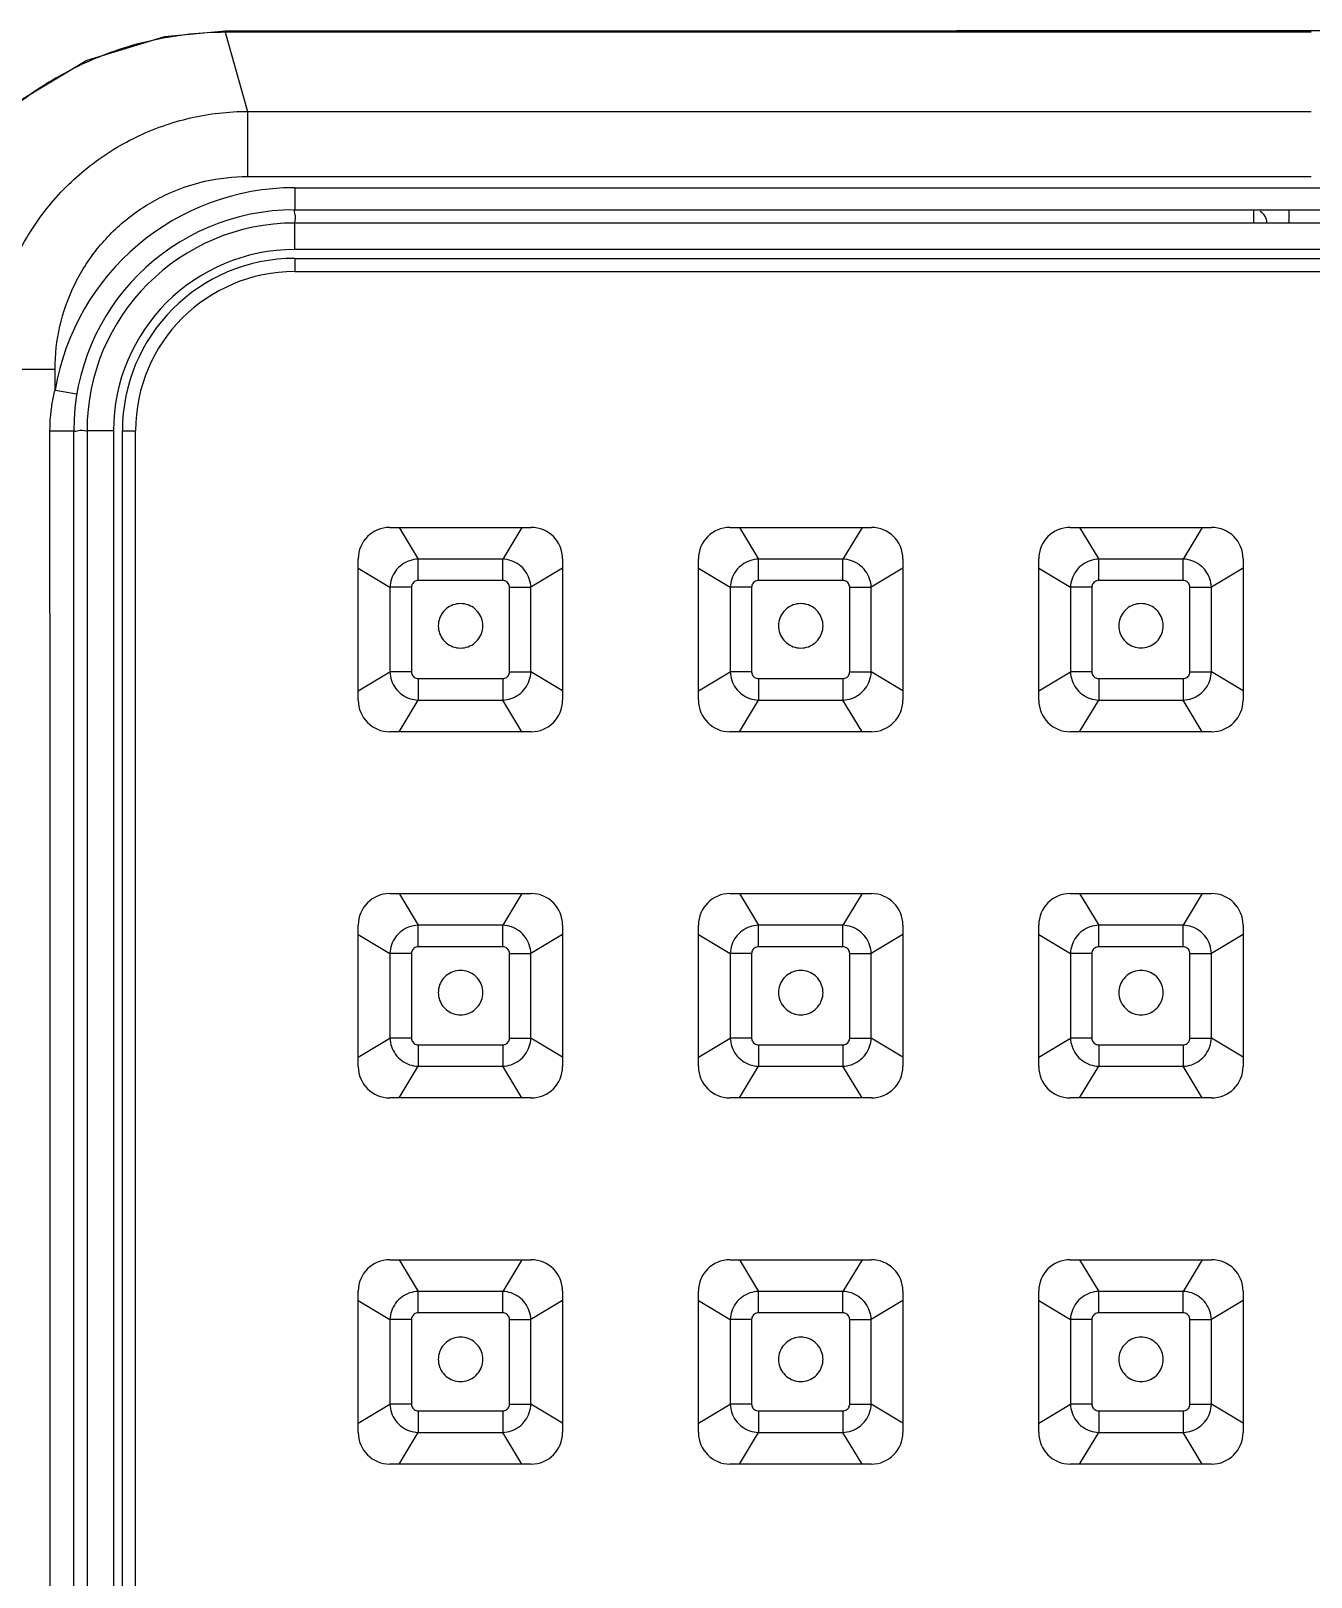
# Model space of a CAD drawing. Extents: x -7765 to -7345, y -606 to -12.
# Drawn here: x -7599.65 to -7593.85, y -327.5 to -320.51 of the extents above; entities that cross this region are included whole.
import ezdxf

# ---------------------------------------------------------------- set-up
doc = ezdxf.new("R2010")
doc.units = 0
doc.header["$LTSCALE"] = 7
doc.header["$MEASUREMENT"] = 0
doc.layers.get('0').update_dxf_attribs({"color": 2, "linetype": 'CONTINUOUS'})

msp = doc.modelspace()

# ---------------------------------------------------------------- linework, layer by layer
at = {"color": 7, "linetype": 'Continuous'}
for p, q in [((-7595.4568, -320.5059), (-7598.7671, -320.5071)), ((-7598.7669, -320.5121), (-7598.7671, -320.5071)), ((-7598.7669, -320.5121), (-7598.6646, -320.87)), ((-7592.24, -320.5059), (-7595.4568, -320.5059)), ((-7598.6646, -320.87), (-7598.6646, -321.1649)), ((-7598.4517, -321.2154), (-7598.4517, -321.3154)), ((-7598.4517, -321.2154), (-7589.2517, -321.2154)), ((-7598.4517, -321.3154), (-7589.2517, -321.3154)), ((-7594.1117, -321.3154), (-7594.1117, -321.3754)), ((-7593.9517, -321.3154), (-7593.9517, -321.3754)), ((-7598.4517, -321.4954), (-7598.4517, -321.3754)), ((-7589.2517, -321.3754), (-7598.4517, -321.3754)), ((-7589.2517, -321.4954), (-7598.4517, -321.4954)), ((-7598.4517, -321.5354), (-7598.4517, -321.5954)), ((-7598.4517, -321.5354), (-7589.2517, -321.5354)), ((-7598.4517, -321.5954), (-7589.2517, -321.5954)), ((-7599.8276, -322.0364), (-7599.5362, -322.0365)), ((-7599.5362, -322.1319), (-7599.4376, -322.1486)), ((-7599.5593, -322.3154), (-7599.4517, -322.3154)), ((-7599.4517, -335.7154), (-7599.4517, -322.3154)), ((-7599.3917, -322.3154), (-7599.3917, -335.7154)), ((-7599.2717, -322.3154), (-7599.3917, -322.3154)), ((-7599.2717, -322.3154), (-7599.2717, -335.7154)), ((-7599.2317, -335.7154), (-7599.2317, -322.3154)), ((-7599.2317, -322.3154), (-7599.1717, -322.3154)), ((-7599.1717, -335.7154), (-7599.1717, -322.3154))]:
    msp.add_line(p, q, dxfattribs=at)
at = {"linetype": 'Continuous'}
for p, q in [((-7598.0217, -322.7529), (-7597.3817, -322.7529)), ((-7597.9792, -322.7529), (-7597.893, -322.8965)), ((-7597.4241, -322.7529), (-7597.5103, -322.8965)), ((-7596.4817, -322.7529), (-7595.8417, -322.7529)), ((-7596.4392, -322.7529), (-7596.353, -322.8965)), ((-7595.8841, -322.7529), (-7595.9703, -322.8965)), ((-7594.9417, -322.7529), (-7594.3017, -322.7529)), ((-7594.8992, -322.7529), (-7594.813, -322.8965)), ((-7594.3441, -322.7529), (-7594.4303, -322.8965)), ((-7598.1642, -323.5354), (-7598.1642, -322.8954)), ((-7598.1642, -322.9379), (-7598.0206, -323.0241)), ((-7597.893, -322.9935), (-7597.893, -322.8965)), ((-7597.5103, -322.8965), (-7597.893, -322.8965)), ((-7597.5103, -322.9935), (-7597.5103, -322.8965)), ((-7597.2391, -322.9379), (-7597.3827, -323.0241)), ((-7597.2391, -322.8954), (-7597.2391, -323.5354)), ((-7596.6242, -323.5354), (-7596.6242, -322.8954)), ((-7596.6242, -322.9379), (-7596.4806, -323.0241)), ((-7595.9703, -322.8965), (-7596.353, -322.8965)), ((-7596.353, -322.9935), (-7596.353, -322.8965)), ((-7595.9703, -322.9935), (-7595.9703, -322.8965)), ((-7595.6991, -322.9379), (-7595.8427, -323.0241)), ((-7595.6991, -322.8954), (-7595.6991, -323.5354)), ((-7595.0842, -323.5354), (-7595.0842, -322.8954)), ((-7595.0842, -322.9379), (-7594.9406, -323.0241)), ((-7594.4303, -322.8965), (-7594.813, -322.8965)), ((-7594.813, -322.9935), (-7594.813, -322.8965)), ((-7594.4303, -322.9935), (-7594.4303, -322.8965)), ((-7594.1591, -322.9379), (-7594.3027, -323.0241)), ((-7594.1591, -322.8954), (-7594.1591, -323.5354)), ((-7597.5103, -322.9935), (-7597.893, -322.9935)), ((-7595.9703, -322.9935), (-7596.353, -322.9935)), ((-7594.4303, -322.9935), (-7594.813, -322.9935)), ((-7598.0206, -323.0241), (-7598.0206, -323.4068)), ((-7597.9236, -323.0241), (-7598.0206, -323.0241)), ((-7597.9236, -323.0241), (-7597.9236, -323.4068)), ((-7597.4797, -323.4068), (-7597.4797, -323.0241)), ((-7597.4797, -323.0241), (-7597.3827, -323.0241)), ((-7597.3827, -323.4068), (-7597.3827, -323.0241)), ((-7596.4806, -323.0241), (-7596.4806, -323.4068)), ((-7596.3836, -323.0241), (-7596.4806, -323.0241)), ((-7596.3836, -323.0241), (-7596.3836, -323.4068)), ((-7595.9397, -323.4068), (-7595.9397, -323.0241)), ((-7595.9397, -323.0241), (-7595.8427, -323.0241)), ((-7595.8427, -323.4068), (-7595.8427, -323.0241)), ((-7594.9406, -323.0241), (-7594.9406, -323.4068)), ((-7594.8436, -323.0241), (-7594.9406, -323.0241)), ((-7594.8436, -323.0241), (-7594.8436, -323.4068)), ((-7594.3997, -323.4068), (-7594.3997, -323.0241)), ((-7594.3997, -323.0241), (-7594.3027, -323.0241)), ((-7594.3027, -323.4068), (-7594.3027, -323.0241)), ((-7598.1642, -323.4929), (-7598.0206, -323.4068)), ((-7597.9236, -323.4068), (-7598.0206, -323.4068)), ((-7597.4797, -323.4068), (-7597.3827, -323.4068)), ((-7597.2391, -323.4929), (-7597.3827, -323.4068)), ((-7596.6242, -323.4929), (-7596.4806, -323.4068)), ((-7596.3836, -323.4068), (-7596.4806, -323.4068)), ((-7595.9397, -323.4068), (-7595.8427, -323.4068)), ((-7595.6991, -323.4929), (-7595.8427, -323.4068)), ((-7595.0842, -323.4929), (-7594.9406, -323.4068)), ((-7594.8436, -323.4068), (-7594.9406, -323.4068)), ((-7594.3997, -323.4068), (-7594.3027, -323.4068)), ((-7594.1591, -323.4929), (-7594.3027, -323.4068)), ((-7597.893, -323.4374), (-7597.893, -323.5344)), ((-7597.893, -323.4374), (-7597.5103, -323.4374)), ((-7597.5103, -323.4374), (-7597.5103, -323.5344)), ((-7596.353, -323.4374), (-7596.353, -323.5344)), ((-7596.353, -323.4374), (-7595.9703, -323.4374)), ((-7595.9703, -323.4374), (-7595.9703, -323.5344)), ((-7594.813, -323.4374), (-7594.4303, -323.4374)), ((-7594.813, -323.4374), (-7594.813, -323.5344)), ((-7594.4303, -323.4374), (-7594.4303, -323.5344)), ((-7597.9792, -323.6779), (-7597.893, -323.5344)), ((-7597.893, -323.5344), (-7597.5103, -323.5344)), ((-7597.4241, -323.6779), (-7597.5103, -323.5344)), ((-7596.4392, -323.6779), (-7596.353, -323.5344)), ((-7596.353, -323.5344), (-7595.9703, -323.5344)), ((-7595.8841, -323.6779), (-7595.9703, -323.5344)), ((-7594.8992, -323.6779), (-7594.813, -323.5344)), ((-7594.813, -323.5344), (-7594.4303, -323.5344)), ((-7594.3441, -323.6779), (-7594.4303, -323.5344)), ((-7597.3817, -323.6779), (-7598.0217, -323.6779)), ((-7595.8417, -323.6779), (-7596.4817, -323.6779)), ((-7594.3017, -323.6779), (-7594.9417, -323.6779)), ((-7598.0217, -324.4101), (-7597.3817, -324.4101)), ((-7597.9792, -324.4101), (-7597.893, -324.5536)), ((-7597.4241, -324.4101), (-7597.5103, -324.5536)), ((-7596.4817, -324.4101), (-7595.8417, -324.4101)), ((-7596.4392, -324.4101), (-7596.353, -324.5536)), ((-7595.8841, -324.4101), (-7595.9703, -324.5536)), ((-7594.9417, -324.4101), (-7594.3017, -324.4101)), ((-7594.8992, -324.4101), (-7594.813, -324.5536)), ((-7594.3441, -324.4101), (-7594.4303, -324.5536)), ((-7598.1642, -325.1926), (-7598.1642, -324.5526)), ((-7597.2391, -324.5526), (-7597.2391, -325.1926)), ((-7596.6242, -325.1926), (-7596.6242, -324.5526)), ((-7595.6991, -324.5526), (-7595.6991, -325.1926)), ((-7595.0842, -325.1926), (-7595.0842, -324.5526)), ((-7594.1591, -324.5526), (-7594.1591, -325.1926)), ((-7598.1642, -324.5951), (-7598.0206, -324.6812)), ((-7597.893, -324.6506), (-7597.893, -324.5536)), ((-7597.5103, -324.5536), (-7597.893, -324.5536)), ((-7597.5103, -324.6506), (-7597.5103, -324.5536)), ((-7597.2391, -324.5951), (-7597.3827, -324.6812)), ((-7596.6242, -324.5951), (-7596.4806, -324.6812)), ((-7595.9703, -324.5536), (-7596.353, -324.5536)), ((-7596.353, -324.6506), (-7596.353, -324.5536)), ((-7595.9703, -324.6506), (-7595.9703, -324.5536)), ((-7595.6991, -324.5951), (-7595.8427, -324.6812)), ((-7595.0842, -324.5951), (-7594.9406, -324.6812)), ((-7594.4303, -324.5536), (-7594.813, -324.5536)), ((-7594.813, -324.6506), (-7594.813, -324.5536)), ((-7594.4303, -324.6506), (-7594.4303, -324.5536)), ((-7594.1591, -324.5951), (-7594.3027, -324.6812)), ((-7597.9236, -324.6812), (-7598.0206, -324.6812)), ((-7598.0206, -324.6812), (-7598.0206, -325.0639)), ((-7597.9236, -324.6812), (-7597.9236, -325.0639)), ((-7597.5103, -324.6506), (-7597.893, -324.6506)), ((-7597.4797, -324.6812), (-7597.3827, -324.6812)), ((-7597.4797, -325.0639), (-7597.4797, -324.6812)), ((-7597.3827, -325.0639), (-7597.3827, -324.6812)), ((-7596.3836, -324.6812), (-7596.4806, -324.6812)), ((-7596.4806, -324.6812), (-7596.4806, -325.0639)), ((-7596.3836, -324.6812), (-7596.3836, -325.0639)), ((-7595.9703, -324.6506), (-7596.353, -324.6506)), ((-7595.9397, -324.6812), (-7595.8427, -324.6812)), ((-7595.9397, -325.0639), (-7595.9397, -324.6812)), ((-7595.8427, -325.0639), (-7595.8427, -324.6812)), ((-7594.8436, -324.6812), (-7594.9406, -324.6812)), ((-7594.9406, -324.6812), (-7594.9406, -325.0639)), ((-7594.8436, -324.6812), (-7594.8436, -325.0639)), ((-7594.4303, -324.6506), (-7594.813, -324.6506)), ((-7594.3997, -324.6812), (-7594.3027, -324.6812)), ((-7594.3997, -325.0639), (-7594.3997, -324.6812)), ((-7594.3027, -325.0639), (-7594.3027, -324.6812)), ((-7598.1642, -325.1501), (-7598.0206, -325.0639)), ((-7597.9236, -325.0639), (-7598.0206, -325.0639)), ((-7597.893, -325.0945), (-7597.893, -325.1915)), ((-7597.893, -325.0945), (-7597.5103, -325.0945)), ((-7597.5103, -325.0945), (-7597.5103, -325.1915)), ((-7597.4797, -325.0639), (-7597.3827, -325.0639)), ((-7597.2391, -325.1501), (-7597.3827, -325.0639)), ((-7596.6242, -325.1501), (-7596.4806, -325.0639)), ((-7596.3836, -325.0639), (-7596.4806, -325.0639)), ((-7596.353, -325.0945), (-7595.9703, -325.0945)), ((-7596.353, -325.0945), (-7596.353, -325.1915)), ((-7595.9703, -325.0945), (-7595.9703, -325.1915)), ((-7595.9397, -325.0639), (-7595.8427, -325.0639)), ((-7595.6991, -325.1501), (-7595.8427, -325.0639)), ((-7595.0842, -325.1501), (-7594.9406, -325.0639)), ((-7594.8436, -325.0639), (-7594.9406, -325.0639)), ((-7594.813, -325.0945), (-7594.813, -325.1915)), ((-7594.813, -325.0945), (-7594.4303, -325.0945)), ((-7594.4303, -325.0945), (-7594.4303, -325.1915)), ((-7594.3997, -325.0639), (-7594.3027, -325.0639)), ((-7594.1591, -325.1501), (-7594.3027, -325.0639)), ((-7597.9792, -325.3351), (-7597.893, -325.1915)), ((-7597.893, -325.1915), (-7597.5103, -325.1915)), ((-7597.4241, -325.3351), (-7597.5103, -325.1915)), ((-7596.4392, -325.3351), (-7596.353, -325.1915)), ((-7596.353, -325.1915), (-7595.9703, -325.1915)), ((-7595.8841, -325.3351), (-7595.9703, -325.1915)), ((-7594.8992, -325.3351), (-7594.813, -325.1915)), ((-7594.813, -325.1915), (-7594.4303, -325.1915)), ((-7594.3441, -325.3351), (-7594.4303, -325.1915)), ((-7597.3817, -325.3351), (-7598.0217, -325.3351)), ((-7595.8417, -325.3351), (-7596.4817, -325.3351)), ((-7594.3017, -325.3351), (-7594.9417, -325.3351)), ((-7598.0217, -326.0672), (-7597.3817, -326.0672)), ((-7597.9792, -326.0672), (-7597.893, -326.2108)), ((-7597.4241, -326.0672), (-7597.5103, -326.2108)), ((-7596.4817, -326.0672), (-7595.8417, -326.0672)), ((-7596.4392, -326.0672), (-7596.353, -326.2108)), ((-7595.8841, -326.0672), (-7595.9703, -326.2108)), ((-7594.9417, -326.0672), (-7594.3017, -326.0672)), ((-7594.8992, -326.0672), (-7594.813, -326.2108)), ((-7594.3441, -326.0672), (-7594.4303, -326.2108)), ((-7598.1642, -326.8497), (-7598.1642, -326.2097)), ((-7597.893, -326.3078), (-7597.893, -326.2108)), ((-7597.5103, -326.2108), (-7597.893, -326.2108)), ((-7597.5103, -326.3078), (-7597.5103, -326.2108)), ((-7597.2391, -326.2097), (-7597.2391, -326.8497)), ((-7596.6242, -326.8497), (-7596.6242, -326.2097)), ((-7595.9703, -326.2108), (-7596.353, -326.2108)), ((-7596.353, -326.3078), (-7596.353, -326.2108)), ((-7595.9703, -326.3078), (-7595.9703, -326.2108)), ((-7595.6991, -326.2097), (-7595.6991, -326.8497)), ((-7595.0842, -326.8497), (-7595.0842, -326.2097)), ((-7594.4303, -326.2108), (-7594.813, -326.2108)), ((-7594.813, -326.3078), (-7594.813, -326.2108)), ((-7594.4303, -326.3078), (-7594.4303, -326.2108)), ((-7594.1591, -326.2097), (-7594.1591, -326.8497)), ((-7598.1642, -326.2522), (-7598.0206, -326.3384)), ((-7597.2391, -326.2522), (-7597.3827, -326.3384)), ((-7596.6242, -326.2522), (-7596.4806, -326.3384)), ((-7595.6991, -326.2522), (-7595.8427, -326.3384)), ((-7595.0842, -326.2522), (-7594.9406, -326.3384)), ((-7594.1591, -326.2522), (-7594.3027, -326.3384)), ((-7598.0206, -326.3384), (-7598.0206, -326.7211)), ((-7597.9236, -326.3384), (-7598.0206, -326.3384)), ((-7597.9236, -326.3384), (-7597.9236, -326.7211)), ((-7597.5103, -326.3078), (-7597.893, -326.3078)), ((-7597.4797, -326.7211), (-7597.4797, -326.3384)), ((-7597.4797, -326.3384), (-7597.3827, -326.3384)), ((-7597.3827, -326.7211), (-7597.3827, -326.3384)), ((-7596.4806, -326.3384), (-7596.4806, -326.7211)), ((-7596.3836, -326.3384), (-7596.4806, -326.3384)), ((-7596.3836, -326.3384), (-7596.3836, -326.7211)), ((-7595.9703, -326.3078), (-7596.353, -326.3078)), ((-7595.9397, -326.7211), (-7595.9397, -326.3384)), ((-7595.9397, -326.3384), (-7595.8427, -326.3384)), ((-7595.8427, -326.7211), (-7595.8427, -326.3384)), ((-7594.9406, -326.3384), (-7594.9406, -326.7211)), ((-7594.8436, -326.3384), (-7594.9406, -326.3384)), ((-7594.8436, -326.3384), (-7594.8436, -326.7211)), ((-7594.4303, -326.3078), (-7594.813, -326.3078)), ((-7594.3997, -326.7211), (-7594.3997, -326.3384)), ((-7594.3997, -326.3384), (-7594.3027, -326.3384)), ((-7594.3027, -326.7211), (-7594.3027, -326.3384)), ((-7598.1642, -326.8072), (-7598.0206, -326.7211)), ((-7597.9236, -326.7211), (-7598.0206, -326.7211)), ((-7597.4797, -326.7211), (-7597.3827, -326.7211)), ((-7597.2391, -326.8072), (-7597.3827, -326.7211)), ((-7596.6242, -326.8072), (-7596.4806, -326.7211)), ((-7596.3836, -326.7211), (-7596.4806, -326.7211)), ((-7595.9397, -326.7211), (-7595.8427, -326.7211)), ((-7595.6991, -326.8072), (-7595.8427, -326.7211)), ((-7595.0842, -326.8072), (-7594.9406, -326.7211)), ((-7594.8436, -326.7211), (-7594.9406, -326.7211)), ((-7594.3997, -326.7211), (-7594.3027, -326.7211)), ((-7594.1591, -326.8072), (-7594.3027, -326.7211)), ((-7597.893, -326.7516), (-7597.893, -326.8487)), ((-7597.893, -326.7516), (-7597.5103, -326.7516)), ((-7597.5103, -326.7516), (-7597.5103, -326.8487)), ((-7596.353, -326.7516), (-7595.9703, -326.7516)), ((-7596.353, -326.7516), (-7596.353, -326.8487)), ((-7595.9703, -326.7516), (-7595.9703, -326.8487)), ((-7594.813, -326.7516), (-7594.4303, -326.7516)), ((-7594.813, -326.7516), (-7594.813, -326.8487)), ((-7594.4303, -326.7516), (-7594.4303, -326.8487)), ((-7597.9792, -326.9922), (-7597.893, -326.8487)), ((-7597.893, -326.8487), (-7597.5103, -326.8487)), ((-7597.4241, -326.9922), (-7597.5103, -326.8487)), ((-7596.4392, -326.9922), (-7596.353, -326.8487)), ((-7596.353, -326.8487), (-7595.9703, -326.8487)), ((-7595.8841, -326.9922), (-7595.9703, -326.8487)), ((-7594.8992, -326.9922), (-7594.813, -326.8487)), ((-7594.813, -326.8487), (-7594.4303, -326.8487)), ((-7594.3441, -326.9922), (-7594.4303, -326.8487)), ((-7597.3817, -326.9922), (-7598.0217, -326.9922)), ((-7595.8417, -326.9922), (-7596.4817, -326.9922)), ((-7594.3017, -326.9922), (-7594.9417, -326.9922))]:
    msp.add_line(p, q, dxfattribs=at)
at = {"color": 7, "linetype": 'Continuous'}
msp.add_lwpolyline([(-7598.7671, -320.507), (-7599.0412, -320.5322), (-7599.3921, -320.6403), (-7599.7107, -320.8317), (-7599.9754, -321.0949), (-7600.1683, -321.4129), (-7600.2784, -321.7637), (-7600.305, -322.0455)], dxfattribs=at)
for centre, radius, start, end in [((-7598.4517, -322.3154), 1.1, 90, 170.39729), ((-7598.4517, -322.3154), 1, 90, 179.99985), ((-7594.1117, -321.3754), 0.06, 0, 60), ((-7598.4517, -322.3154), 0.94, 90, 180), ((-7598.4517, -322.3154), 0.82, 90, 180), ((-7598.4517, -322.3154), 0.78, 90, 180), ((-7598.4517, -322.3154), 0.72, 90, 180)]:
    msp.add_arc(centre, radius, start, end, dxfattribs=at)
at = {"linetype": 'Continuous'}
for centre, start, end in [((-7598.0217, -322.8954), 90, 180), ((-7597.3817, -322.8954), 0, 90), ((-7596.4817, -322.8954), 90, 180), ((-7595.8417, -322.8954), 0, 90), ((-7594.9417, -322.8954), 90, 180), ((-7594.3017, -322.8954), 0, 90), ((-7598.0217, -323.5354), 180, 270), ((-7597.3817, -323.5354), 270, 0), ((-7596.4817, -323.5354), 180, 270), ((-7595.8417, -323.5354), 270, 0), ((-7594.9417, -323.5354), 180, 270), ((-7594.3017, -323.5354), 270, 0), ((-7598.0217, -324.5526), 90, 180), ((-7597.3817, -324.5526), 0, 90), ((-7596.4817, -324.5526), 90, 180), ((-7595.8417, -324.5526), 0, 90), ((-7594.9417, -324.5526), 90, 180), ((-7594.3017, -324.5526), 0, 90), ((-7598.0217, -325.1926), 180, 270), ((-7597.3817, -325.1926), 270, 0), ((-7596.4817, -325.1926), 180, 270), ((-7595.8417, -325.1926), 270, 0), ((-7594.9417, -325.1926), 180, 270), ((-7594.3017, -325.1926), 270, 0), ((-7598.0217, -326.2097), 90, 180), ((-7597.3817, -326.2097), 0, 90), ((-7596.4817, -326.2097), 90, 180), ((-7595.8417, -326.2097), 0, 90), ((-7594.9417, -326.2097), 90, 180), ((-7594.3017, -326.2097), 0, 90), ((-7598.0217, -326.8497), 180, 270), ((-7597.3817, -326.8497), 270, 0), ((-7596.4817, -326.8497), 180, 270), ((-7595.8417, -326.8497), 270, 0), ((-7594.9417, -326.8497), 180, 270), ((-7594.3017, -326.8497), 270, 0)]:
    msp.add_arc(centre, 0.1425, start, end, dxfattribs=at)
at = {"color": 7, "linetype": 'Continuous'}
for points, start_tangent, end_tangent in [([(-7598.7669, -320.5121), (-7599.0873, -320.547), (-7599.3994, -320.6505), (-7599.6576, -320.8006), (-7599.8195, -320.9344)], (-0.999997, -0.002363), (-0.725034, -0.688713)), ([(-7593.8517, -320.5108), (-7595.5196, -320.5109), (-7597.1577, -320.5114), (-7598.7669, -320.5121)], (-1, 0.000002), (-1, -0.000545)), ([(-7599.8276, -322.0364), (-7599.7983, -321.7768), (-7599.7123, -321.5308), (-7599.5738, -321.3099), (-7599.3898, -321.1254), (-7599.1694, -320.9864), (-7598.9239, -320.8998), (-7598.6646, -320.87)], (-0.000142, 1), (0.999997, 0.002358)), ([(-7598.6646, -320.87), (-7598.2217, -320.87), (-7597.7657, -320.87), (-7597.304, -320.87), (-7596.8427, -320.87), (-7596.3843, -320.87), (-7595.9287, -320.87), (-7595.4648, -320.87), (-7594.9756, -320.87), (-7594.4439, -320.87), (-7593.8517, -320.87)], (1, 0), (1, 0)), ([(-7599.5362, -322.0365), (-7599.5143, -321.8427), (-7599.4496, -321.658), (-7599.3455, -321.4926), (-7599.2071, -321.3544), (-7599.0418, -321.2509), (-7598.8577, -321.1866), (-7598.6646, -321.1649)], (0.000645, 1), (1, 0.000287)), ([(-7598.6646, -321.1649), (-7598.2217, -321.1649), (-7597.7657, -321.1649), (-7597.304, -321.1649), (-7596.8427, -321.1649), (-7596.3843, -321.1649), (-7595.9287, -321.1649), (-7595.4648, -321.1649), (-7594.9756, -321.1649), (-7594.4439, -321.1649), (-7593.8517, -321.1649)], (1, 0), (1, 0)), ([(-7598.4517, -321.3154), (-7598.4523, -321.3306), (-7598.4528, -321.3737), (-7598.453, -321.3755)], (-1, -0.000006), (-0.119851, -0.992792)), ([(-7599.5362, -322.1319), (-7599.5362, -322.0842), (-7599.5362, -322.0365)], (0.000333, 1), (0.000335, 1)), ([(-7599.5593, -322.3154), (-7599.5568, -322.2541), (-7599.549, -322.1926), (-7599.5362, -322.1319)], (-0.00053, 1), (0.246299, 0.969194)), ([(-7599.4516, -322.3154), (-7599.4367, -322.3156), (-7599.3942, -322.3157), (-7599.3917, -322.316)], (-0.000951, -1), (0.993372, -0.114944)), ([(-7599.5573, -335.7154), (-7599.558, -331.3727), (-7599.5587, -326.9061), (-7599.5593, -322.3154)], (-0.000174, 1), (-0.000154, 1))]:
    msp.add_spline(points, degree=3, dxfattribs=dict(at, start_tangent=start_tangent, end_tangent=end_tangent))
at = {"linetype": 'Continuous'}
for points, start_tangent, end_tangent in [([(-7597.893, -322.8965), (-7597.9316, -322.9035), (-7597.9668, -322.922), (-7597.9951, -322.9503), (-7598.0135, -322.9854), (-7598.0206, -323.0241)], (-0.99963, -0.027186), (-0.026957, -0.999637)), ([(-7597.3827, -323.0241), (-7597.3898, -322.9854), (-7597.4083, -322.9503), (-7597.4365, -322.922), (-7597.4717, -322.9035), (-7597.5103, -322.8965)], (-0.027186, 0.99963), (-0.999637, 0.026957)), ([(-7596.353, -322.8965), (-7596.3916, -322.9035), (-7596.4268, -322.922), (-7596.4551, -322.9503), (-7596.4735, -322.9854), (-7596.4806, -323.0241)], (-0.99963, -0.027186), (-0.026957, -0.999637)), ([(-7595.8427, -323.0241), (-7595.8498, -322.9854), (-7595.8683, -322.9503), (-7595.8965, -322.922), (-7595.9317, -322.9035), (-7595.9703, -322.8965)], (-0.027186, 0.99963), (-0.999637, 0.026957)), ([(-7594.813, -322.8965), (-7594.8516, -322.9035), (-7594.8868, -322.922), (-7594.9151, -322.9503), (-7594.9335, -322.9854), (-7594.9406, -323.0241)], (-0.99963, -0.027186), (-0.026957, -0.999637)), ([(-7594.3027, -323.0241), (-7594.3098, -322.9854), (-7594.3283, -322.9503), (-7594.3565, -322.922), (-7594.3917, -322.9035), (-7594.4303, -322.8965)], (-0.027186, 0.99963), (-0.999637, 0.026957)), ([(-7597.893, -322.9935), (-7597.902, -322.9949), (-7597.9107, -322.9993), (-7597.9177, -323.0063), (-7597.9221, -323.015), (-7597.9236, -323.0241)], (-1, -0.000016), (0.000439, -1)), ([(-7597.4797, -323.0241), (-7597.4812, -323.0151), (-7597.4856, -323.0064), (-7597.4926, -322.9994), (-7597.5012, -322.9949), (-7597.5103, -322.9935)], (-0.000016, 1), (-1, -0.000439)), ([(-7596.353, -322.9935), (-7596.362, -322.9949), (-7596.3707, -322.9993), (-7596.3777, -323.0063), (-7596.3821, -323.015), (-7596.3836, -323.0241)], (-1, -0.000016), (0.000439, -1)), ([(-7595.9397, -323.0241), (-7595.9412, -323.0151), (-7595.9456, -323.0064), (-7595.9526, -322.9994), (-7595.9612, -322.9949), (-7595.9703, -322.9935)], (-0.000016, 1), (-1, -0.000439)), ([(-7594.813, -322.9935), (-7594.822, -322.9949), (-7594.8307, -322.9993), (-7594.8377, -323.0063), (-7594.8421, -323.015), (-7594.8436, -323.0241)], (-1, -0.000016), (0.000439, -1)), ([(-7594.3997, -323.0241), (-7594.4012, -323.0151), (-7594.4056, -323.0064), (-7594.4126, -322.9994), (-7594.4212, -322.9949), (-7594.4303, -322.9935)], (-0.000016, 1), (-1, -0.000439)), ([(-7597.6002, -323.1983), (-7597.6062, -323.1639), (-7597.6237, -323.1337), (-7597.6506, -323.1112), (-7597.6835, -323.0992), (-7597.7186, -323.0992), (-7597.7515, -323.1112), (-7597.7783, -323.1337), (-7597.7958, -323.1639), (-7597.8019, -323.1983)], (0, 1), (0, -1)), ([(-7596.0606, -323.1983), (-7596.0667, -323.164), (-7596.0841, -323.1337), (-7596.1109, -323.1113), (-7596.1437, -323.0994), (-7596.1787, -323.0994), (-7596.2115, -323.1113), (-7596.2383, -323.1337), (-7596.2557, -323.164), (-7596.2618, -323.1983)], (0, 1), (0, -1)), ([(-7594.521, -323.1983), (-7594.527, -323.164), (-7594.5444, -323.1338), (-7594.5711, -323.1114), (-7594.6039, -323.0995), (-7594.6388, -323.0995), (-7594.6715, -323.1114), (-7594.6982, -323.1338), (-7594.7157, -323.164), (-7594.7217, -323.1983)], (0, 1), (0, -1)), ([(-7597.8019, -323.1983), (-7597.7958, -323.2327), (-7597.7783, -323.2629), (-7597.7515, -323.2854), (-7597.7186, -323.2974), (-7597.6835, -323.2974), (-7597.6506, -323.2854), (-7597.6237, -323.2629), (-7597.6062, -323.2327), (-7597.6002, -323.1983)], (0, -1), (0, 1)), ([(-7596.2618, -323.1983), (-7596.2557, -323.2326), (-7596.2383, -323.2628), (-7596.2115, -323.2853), (-7596.1787, -323.2972), (-7596.1437, -323.2972), (-7596.1109, -323.2853), (-7596.0841, -323.2628), (-7596.0667, -323.2326), (-7596.0606, -323.1983)], (0, -1), (0, 1)), ([(-7594.7217, -323.1983), (-7594.7157, -323.2326), (-7594.6982, -323.2627), (-7594.6715, -323.2851), (-7594.6388, -323.2971), (-7594.6039, -323.2971), (-7594.5711, -323.2851), (-7594.5444, -323.2627), (-7594.527, -323.2326), (-7594.521, -323.1983)], (0, -1), (0, 1)), ([(-7598.0206, -323.4068), (-7598.0135, -323.4454), (-7597.9951, -323.4806), (-7597.9668, -323.5088), (-7597.9316, -323.5273), (-7597.893, -323.5344)], (0.027186, -0.99963), (0.999637, -0.026957)), ([(-7597.9236, -323.4068), (-7597.9221, -323.4158), (-7597.9177, -323.4245), (-7597.9107, -323.4315), (-7597.9021, -323.4359), (-7597.893, -323.4374)], (0.000016, -1), (1, 0.000439)), ([(-7597.5103, -323.5344), (-7597.4717, -323.5273), (-7597.4365, -323.5088), (-7597.4083, -323.4806), (-7597.3898, -323.4454), (-7597.3827, -323.4068)], (0.99963, 0.027186), (0.026957, 0.999637)), ([(-7597.5103, -323.4374), (-7597.5013, -323.4359), (-7597.4926, -323.4315), (-7597.4856, -323.4245), (-7597.4812, -323.4158), (-7597.4797, -323.4068)], (1, 0.000016), (-0.000439, 1)), ([(-7596.4806, -323.4068), (-7596.4735, -323.4454), (-7596.4551, -323.4806), (-7596.4268, -323.5088), (-7596.3916, -323.5273), (-7596.353, -323.5344)], (0.027186, -0.99963), (0.999637, -0.026957)), ([(-7596.3836, -323.4068), (-7596.3821, -323.4158), (-7596.3777, -323.4245), (-7596.3707, -323.4315), (-7596.3621, -323.4359), (-7596.353, -323.4374)], (0.000016, -1), (1, 0.000439)), ([(-7595.9703, -323.5344), (-7595.9317, -323.5273), (-7595.8965, -323.5088), (-7595.8683, -323.4806), (-7595.8498, -323.4454), (-7595.8427, -323.4068)], (0.99963, 0.027186), (0.026957, 0.999637)), ([(-7595.9703, -323.4374), (-7595.9613, -323.4359), (-7595.9526, -323.4315), (-7595.9456, -323.4245), (-7595.9412, -323.4158), (-7595.9397, -323.4068)], (1, 0.000016), (-0.000439, 1)), ([(-7594.9406, -323.4068), (-7594.9335, -323.4454), (-7594.9151, -323.4806), (-7594.8868, -323.5088), (-7594.8516, -323.5273), (-7594.813, -323.5344)], (0.027186, -0.99963), (0.999637, -0.026957)), ([(-7594.8436, -323.4068), (-7594.8421, -323.4158), (-7594.8377, -323.4245), (-7594.8307, -323.4315), (-7594.8221, -323.4359), (-7594.813, -323.4374)], (0.000016, -1), (1, 0.000439)), ([(-7594.4303, -323.5344), (-7594.3917, -323.5273), (-7594.3565, -323.5088), (-7594.3283, -323.4806), (-7594.3098, -323.4454), (-7594.3027, -323.4068)], (0.99963, 0.027186), (0.026957, 0.999637)), ([(-7594.4303, -323.4374), (-7594.4213, -323.4359), (-7594.4126, -323.4315), (-7594.4056, -323.4245), (-7594.4012, -323.4158), (-7594.3997, -323.4068)], (1, 0.000016), (-0.000439, 1)), ([(-7597.893, -324.5536), (-7597.9316, -324.5607), (-7597.9668, -324.5792), (-7597.9951, -324.6074), (-7598.0135, -324.6426), (-7598.0206, -324.6812)], (-0.99963, -0.027186), (-0.026957, -0.999637)), ([(-7597.3827, -324.6812), (-7597.3898, -324.6426), (-7597.4083, -324.6074), (-7597.4365, -324.5792), (-7597.4717, -324.5607), (-7597.5103, -324.5536)], (-0.027186, 0.99963), (-0.999637, 0.026957)), ([(-7596.353, -324.5536), (-7596.3916, -324.5607), (-7596.4268, -324.5792), (-7596.4551, -324.6074), (-7596.4735, -324.6426), (-7596.4806, -324.6812)], (-0.99963, -0.027186), (-0.026957, -0.999637)), ([(-7595.8427, -324.6812), (-7595.8498, -324.6426), (-7595.8683, -324.6074), (-7595.8965, -324.5792), (-7595.9317, -324.5607), (-7595.9703, -324.5536)], (-0.027186, 0.99963), (-0.999637, 0.026957)), ([(-7594.813, -324.5536), (-7594.8516, -324.5607), (-7594.8868, -324.5792), (-7594.9151, -324.6074), (-7594.9335, -324.6426), (-7594.9406, -324.6812)], (-0.99963, -0.027186), (-0.026957, -0.999637)), ([(-7594.3027, -324.6812), (-7594.3098, -324.6426), (-7594.3283, -324.6074), (-7594.3565, -324.5792), (-7594.3917, -324.5607), (-7594.4303, -324.5536)], (-0.027186, 0.99963), (-0.999637, 0.026957)), ([(-7597.893, -324.6506), (-7597.902, -324.6521), (-7597.9107, -324.6565), (-7597.9177, -324.6635), (-7597.9221, -324.6722), (-7597.9236, -324.6812)], (-1, -0.000016), (0.000439, -1)), ([(-7597.4797, -324.6812), (-7597.4812, -324.6722), (-7597.4856, -324.6635), (-7597.4926, -324.6565), (-7597.5012, -324.6521), (-7597.5103, -324.6506)], (-0.000016, 1), (-1, -0.000439)), ([(-7596.353, -324.6506), (-7596.362, -324.6521), (-7596.3707, -324.6565), (-7596.3777, -324.6635), (-7596.3821, -324.6722), (-7596.3836, -324.6812)], (-1, -0.000016), (0.000439, -1)), ([(-7595.9397, -324.6812), (-7595.9412, -324.6722), (-7595.9456, -324.6635), (-7595.9526, -324.6565), (-7595.9612, -324.6521), (-7595.9703, -324.6506)], (-0.000016, 1), (-1, -0.000439)), ([(-7594.813, -324.6506), (-7594.822, -324.6521), (-7594.8307, -324.6565), (-7594.8377, -324.6635), (-7594.8421, -324.6722), (-7594.8436, -324.6812)], (-1, -0.000016), (0.000439, -1)), ([(-7594.3997, -324.6812), (-7594.4012, -324.6722), (-7594.4056, -324.6635), (-7594.4126, -324.6565), (-7594.4212, -324.6521), (-7594.4303, -324.6506)], (-0.000016, 1), (-1, -0.000439)), ([(-7597.6002, -324.8583), (-7597.6062, -324.8239), (-7597.6237, -324.7937), (-7597.6506, -324.7712), (-7597.6835, -324.7592), (-7597.7186, -324.7592), (-7597.7515, -324.7712), (-7597.7783, -324.7937), (-7597.7958, -324.8239), (-7597.8019, -324.8583)], (0, 1), (0, -1)), ([(-7596.0606, -324.8583), (-7596.0667, -324.824), (-7596.0841, -324.7937), (-7596.1109, -324.7713), (-7596.1437, -324.7594), (-7596.1787, -324.7594), (-7596.2115, -324.7713), (-7596.2383, -324.7937), (-7596.2557, -324.824), (-7596.2618, -324.8583)], (0, 1), (0, -1)), ([(-7594.521, -324.8583), (-7594.527, -324.824), (-7594.5444, -324.7938), (-7594.5711, -324.7714), (-7594.6039, -324.7595), (-7594.6388, -324.7595), (-7594.6715, -324.7714), (-7594.6982, -324.7938), (-7594.7157, -324.824), (-7594.7217, -324.8583)], (0, 1), (0, -1)), ([(-7597.8019, -324.8583), (-7597.7958, -324.8927), (-7597.7783, -324.9229), (-7597.7515, -324.9454), (-7597.7186, -324.9574), (-7597.6835, -324.9574), (-7597.6506, -324.9454), (-7597.6237, -324.9229), (-7597.6062, -324.8927), (-7597.6002, -324.8583)], (0, -1), (0, 1)), ([(-7596.2618, -324.8583), (-7596.2557, -324.8926), (-7596.2383, -324.9228), (-7596.2115, -324.9453), (-7596.1787, -324.9572), (-7596.1437, -324.9572), (-7596.1109, -324.9453), (-7596.0841, -324.9228), (-7596.0667, -324.8926), (-7596.0606, -324.8583)], (0, -1), (0, 1)), ([(-7594.7217, -324.8583), (-7594.7157, -324.8926), (-7594.6982, -324.9227), (-7594.6715, -324.9451), (-7594.6388, -324.9571), (-7594.6039, -324.9571), (-7594.5711, -324.9451), (-7594.5444, -324.9227), (-7594.527, -324.8926), (-7594.521, -324.8583)], (0, -1), (0, 1)), ([(-7598.0206, -325.0639), (-7598.0135, -325.1026), (-7597.9951, -325.1377), (-7597.9668, -325.166), (-7597.9316, -325.1845), (-7597.893, -325.1915)], (0.027186, -0.99963), (0.999637, -0.026957)), ([(-7597.9236, -325.0639), (-7597.9221, -325.0729), (-7597.9177, -325.0816), (-7597.9107, -325.0886), (-7597.9021, -325.0931), (-7597.893, -325.0945)], (0.000016, -1), (1, 0.000439)), ([(-7597.5103, -325.1915), (-7597.4717, -325.1845), (-7597.4365, -325.166), (-7597.4083, -325.1377), (-7597.3898, -325.1026), (-7597.3827, -325.0639)], (0.99963, 0.027186), (0.026957, 0.999637)), ([(-7597.5103, -325.0945), (-7597.5013, -325.0931), (-7597.4926, -325.0887), (-7597.4856, -325.0817), (-7597.4812, -325.073), (-7597.4797, -325.0639)], (1, 0.000016), (-0.000439, 1)), ([(-7596.4806, -325.0639), (-7596.4735, -325.1026), (-7596.4551, -325.1377), (-7596.4268, -325.166), (-7596.3916, -325.1845), (-7596.353, -325.1915)], (0.027186, -0.99963), (0.999637, -0.026957)), ([(-7596.3836, -325.0639), (-7596.3821, -325.0729), (-7596.3777, -325.0816), (-7596.3707, -325.0886), (-7596.3621, -325.0931), (-7596.353, -325.0945)], (0.000016, -1), (1, 0.000439)), ([(-7595.9703, -325.1915), (-7595.9317, -325.1845), (-7595.8965, -325.166), (-7595.8683, -325.1377), (-7595.8498, -325.1026), (-7595.8427, -325.0639)], (0.99963, 0.027186), (0.026957, 0.999637)), ([(-7595.9703, -325.0945), (-7595.9613, -325.0931), (-7595.9526, -325.0887), (-7595.9456, -325.0817), (-7595.9412, -325.073), (-7595.9397, -325.0639)], (1, 0.000016), (-0.000439, 1)), ([(-7594.9406, -325.0639), (-7594.9335, -325.1026), (-7594.9151, -325.1377), (-7594.8868, -325.166), (-7594.8516, -325.1845), (-7594.813, -325.1915)], (0.027186, -0.99963), (0.999637, -0.026957)), ([(-7594.8436, -325.0639), (-7594.8421, -325.0729), (-7594.8377, -325.0816), (-7594.8307, -325.0886), (-7594.8221, -325.0931), (-7594.813, -325.0945)], (0.000016, -1), (1, 0.000439)), ([(-7594.4303, -325.1915), (-7594.3917, -325.1845), (-7594.3565, -325.166), (-7594.3283, -325.1377), (-7594.3098, -325.1026), (-7594.3027, -325.0639)], (0.99963, 0.027186), (0.026957, 0.999637)), ([(-7594.4303, -325.0945), (-7594.4213, -325.0931), (-7594.4126, -325.0887), (-7594.4056, -325.0817), (-7594.4012, -325.073), (-7594.3997, -325.0639)], (1, 0.000016), (-0.000439, 1)), ([(-7597.893, -326.2108), (-7597.9316, -326.2178), (-7597.9668, -326.2363), (-7597.9951, -326.2645), (-7598.0135, -326.2997), (-7598.0206, -326.3384)], (-0.99963, -0.027186), (-0.026957, -0.999637)), ([(-7597.3827, -326.3384), (-7597.3898, -326.2997), (-7597.4083, -326.2646), (-7597.4365, -326.2363), (-7597.4717, -326.2178), (-7597.5103, -326.2108)], (-0.027186, 0.99963), (-0.999637, 0.026957)), ([(-7596.353, -326.2108), (-7596.3916, -326.2178), (-7596.4268, -326.2363), (-7596.4551, -326.2645), (-7596.4735, -326.2997), (-7596.4806, -326.3384)], (-0.99963, -0.027186), (-0.026957, -0.999637)), ([(-7595.8427, -326.3384), (-7595.8498, -326.2997), (-7595.8683, -326.2646), (-7595.8965, -326.2363), (-7595.9317, -326.2178), (-7595.9703, -326.2108)], (-0.027186, 0.99963), (-0.999637, 0.026957)), ([(-7594.813, -326.2108), (-7594.8516, -326.2178), (-7594.8868, -326.2363), (-7594.9151, -326.2645), (-7594.9335, -326.2997), (-7594.9406, -326.3384)], (-0.99963, -0.027186), (-0.026957, -0.999637)), ([(-7594.3027, -326.3384), (-7594.3098, -326.2997), (-7594.3283, -326.2646), (-7594.3565, -326.2363), (-7594.3917, -326.2178), (-7594.4303, -326.2108)], (-0.027186, 0.99963), (-0.999637, 0.026957)), ([(-7597.893, -326.3078), (-7597.902, -326.3092), (-7597.9107, -326.3136), (-7597.9177, -326.3206), (-7597.9221, -326.3293), (-7597.9236, -326.3384)], (-1, -0.000016), (0.000439, -1)), ([(-7597.4797, -326.3384), (-7597.4812, -326.3293), (-7597.4856, -326.3207), (-7597.4926, -326.3136), (-7597.5012, -326.3092), (-7597.5103, -326.3078)], (-0.000016, 1), (-1, -0.000439)), ([(-7596.353, -326.3078), (-7596.362, -326.3092), (-7596.3707, -326.3136), (-7596.3777, -326.3206), (-7596.3821, -326.3293), (-7596.3836, -326.3384)], (-1, -0.000016), (0.000439, -1)), ([(-7595.9397, -326.3384), (-7595.9412, -326.3293), (-7595.9456, -326.3207), (-7595.9526, -326.3136), (-7595.9612, -326.3092), (-7595.9703, -326.3078)], (-0.000016, 1), (-1, -0.000439)), ([(-7594.813, -326.3078), (-7594.822, -326.3092), (-7594.8307, -326.3136), (-7594.8377, -326.3206), (-7594.8421, -326.3293), (-7594.8436, -326.3384)], (-1, -0.000016), (0.000439, -1)), ([(-7594.3997, -326.3384), (-7594.4012, -326.3293), (-7594.4056, -326.3207), (-7594.4126, -326.3136), (-7594.4212, -326.3092), (-7594.4303, -326.3078)], (-0.000016, 1), (-1, -0.000439)), ([(-7597.6002, -326.5183), (-7597.6062, -326.4839), (-7597.6237, -326.4537), (-7597.6506, -326.4312), (-7597.6835, -326.4192), (-7597.7186, -326.4192), (-7597.7515, -326.4312), (-7597.7783, -326.4537), (-7597.7958, -326.4839), (-7597.8019, -326.5183)], (0, 1), (0, -1)), ([(-7596.0606, -326.5183), (-7596.0667, -326.484), (-7596.0841, -326.4537), (-7596.1109, -326.4313), (-7596.1437, -326.4194), (-7596.1787, -326.4194), (-7596.2115, -326.4313), (-7596.2383, -326.4537), (-7596.2557, -326.484), (-7596.2618, -326.5183)], (0, 1), (0, -1)), ([(-7594.521, -326.5183), (-7594.527, -326.484), (-7594.5444, -326.4538), (-7594.5711, -326.4314), (-7594.6039, -326.4195), (-7594.6388, -326.4195), (-7594.6715, -326.4314), (-7594.6982, -326.4538), (-7594.7157, -326.484), (-7594.7217, -326.5183)], (0, 1), (0, -1)), ([(-7597.8019, -326.5183), (-7597.7958, -326.5527), (-7597.7783, -326.5829), (-7597.7515, -326.6054), (-7597.7186, -326.6174), (-7597.6835, -326.6174), (-7597.6506, -326.6054), (-7597.6237, -326.5829), (-7597.6062, -326.5527), (-7597.6002, -326.5183)], (0, -1), (0, 1)), ([(-7596.2618, -326.5183), (-7596.2557, -326.5526), (-7596.2383, -326.5828), (-7596.2115, -326.6053), (-7596.1787, -326.6172), (-7596.1437, -326.6172), (-7596.1109, -326.6053), (-7596.0841, -326.5828), (-7596.0667, -326.5526), (-7596.0606, -326.5183)], (0, -1), (0, 1)), ([(-7594.7217, -326.5183), (-7594.7157, -326.5526), (-7594.6982, -326.5827), (-7594.6715, -326.6051), (-7594.6388, -326.6171), (-7594.6039, -326.6171), (-7594.5711, -326.6051), (-7594.5444, -326.5827), (-7594.527, -326.5526), (-7594.521, -326.5183)], (0, -1), (0, 1)), ([(-7598.0206, -326.7211), (-7598.0135, -326.7597), (-7597.9951, -326.7949), (-7597.9668, -326.8231), (-7597.9316, -326.8416), (-7597.893, -326.8487)], (0.027186, -0.99963), (0.999637, -0.026957)), ([(-7597.9236, -326.7211), (-7597.9221, -326.7301), (-7597.9177, -326.7388), (-7597.9107, -326.7458), (-7597.9021, -326.7502), (-7597.893, -326.7516)], (0.000016, -1), (1, 0.000439)), ([(-7597.5103, -326.8487), (-7597.4717, -326.8416), (-7597.4365, -326.8231), (-7597.4083, -326.7949), (-7597.3898, -326.7597), (-7597.3827, -326.7211)], (0.99963, 0.027186), (0.026957, 0.999637)), ([(-7597.5103, -326.7516), (-7597.5013, -326.7502), (-7597.4926, -326.7458), (-7597.4856, -326.7388), (-7597.4812, -326.7301), (-7597.4797, -326.7211)], (1, 0.000016), (-0.000439, 1)), ([(-7596.4806, -326.7211), (-7596.4735, -326.7597), (-7596.4551, -326.7949), (-7596.4268, -326.8231), (-7596.3916, -326.8416), (-7596.353, -326.8487)], (0.027186, -0.99963), (0.999637, -0.026957)), ([(-7596.3836, -326.7211), (-7596.3821, -326.7301), (-7596.3777, -326.7388), (-7596.3707, -326.7458), (-7596.3621, -326.7502), (-7596.353, -326.7516)], (0.000016, -1), (1, 0.000439)), ([(-7595.9703, -326.8487), (-7595.9317, -326.8416), (-7595.8965, -326.8231), (-7595.8683, -326.7949), (-7595.8498, -326.7597), (-7595.8427, -326.7211)], (0.99963, 0.027186), (0.026957, 0.999637)), ([(-7595.9703, -326.7516), (-7595.9613, -326.7502), (-7595.9526, -326.7458), (-7595.9456, -326.7388), (-7595.9412, -326.7301), (-7595.9397, -326.7211)], (1, 0.000016), (-0.000439, 1)), ([(-7594.9406, -326.7211), (-7594.9335, -326.7597), (-7594.9151, -326.7949), (-7594.8868, -326.8231), (-7594.8516, -326.8416), (-7594.813, -326.8487)], (0.027186, -0.99963), (0.999637, -0.026957)), ([(-7594.8436, -326.7211), (-7594.8421, -326.7301), (-7594.8377, -326.7388), (-7594.8307, -326.7458), (-7594.8221, -326.7502), (-7594.813, -326.7516)], (0.000016, -1), (1, 0.000439)), ([(-7594.4303, -326.8487), (-7594.3917, -326.8416), (-7594.3565, -326.8231), (-7594.3283, -326.7949), (-7594.3098, -326.7597), (-7594.3027, -326.7211)], (0.99963, 0.027186), (0.026957, 0.999637)), ([(-7594.4303, -326.7516), (-7594.4213, -326.7502), (-7594.4126, -326.7458), (-7594.4056, -326.7388), (-7594.4012, -326.7301), (-7594.3997, -326.7211)], (1, 0.000016), (-0.000439, 1))]:
    msp.add_spline(points, degree=3, dxfattribs=dict(at, start_tangent=start_tangent, end_tangent=end_tangent))

doc.saveas('drawing.dxf')
